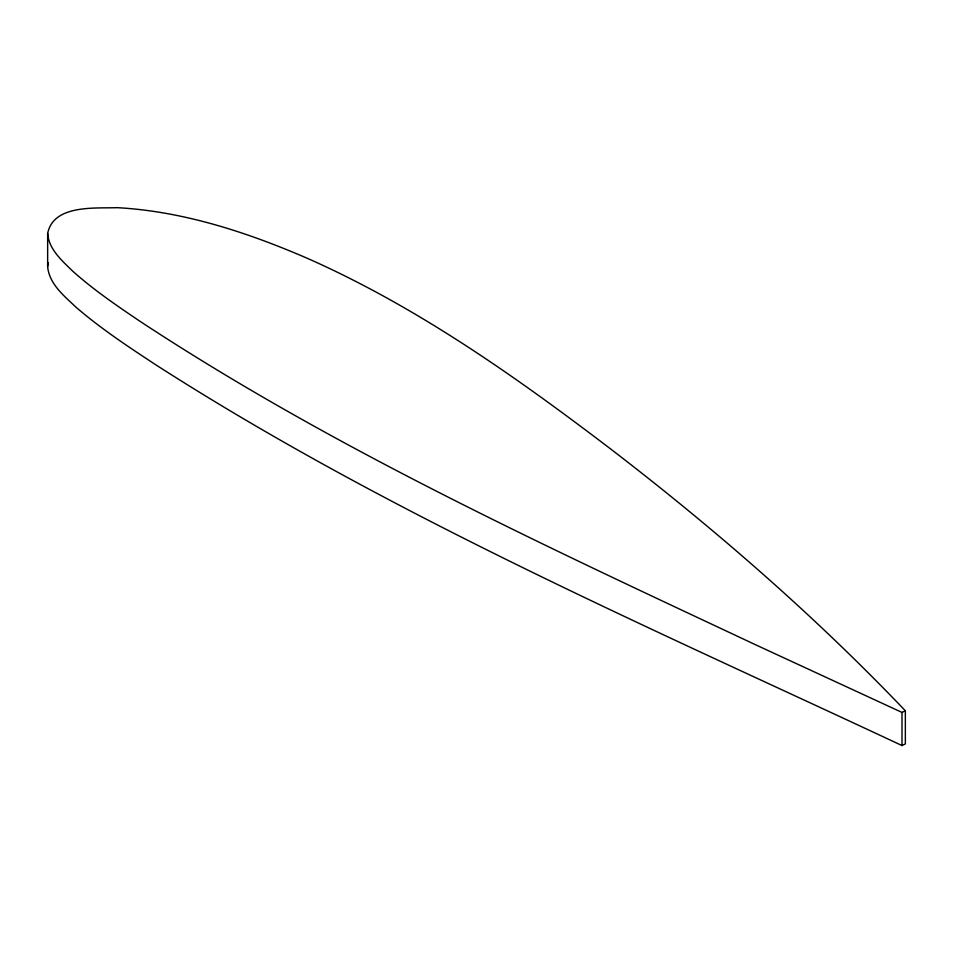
<?xml version="1.0" encoding="UTF-8"?>
<svg xmlns="http://www.w3.org/2000/svg" width="953" height="953" viewBox="0 0 953 953"><rect width="100%" height="100%" fill="white"/><g stroke="black" fill="none" stroke-linecap="round" stroke-linejoin="round"><path stroke-width="1.43" d="M47.65 233.521C53.368 204.299 95.062 208.504 117.29 207.671C183.286 211.316 247.101 232.258 307.39 258.334C417.235 306.961 515.978 376.935 611.183 449.375C715.298 529.344 814.66 615.769 905.35 710.783L905.35 743.9L902.003 745.556C649.529 627.3 391.778 516.109 156.435 365.225C128.965 347.202 101.423 329.023 76.443 307.605C64.554 296.276 49.199 284.208 47.65 266.649L47.65 233.521C48.806 249.341 62.04 260.681 72.607 271.069C93.573 289.843 116.897 305.722 140.186 321.423C333.895 448.851 545.414 546.045 754.752 644.383L902.003 712.427L905.35 710.783M47.65 266.649L48.138 262.683M902.003 712.427L902.003 745.556"/></g></svg>
